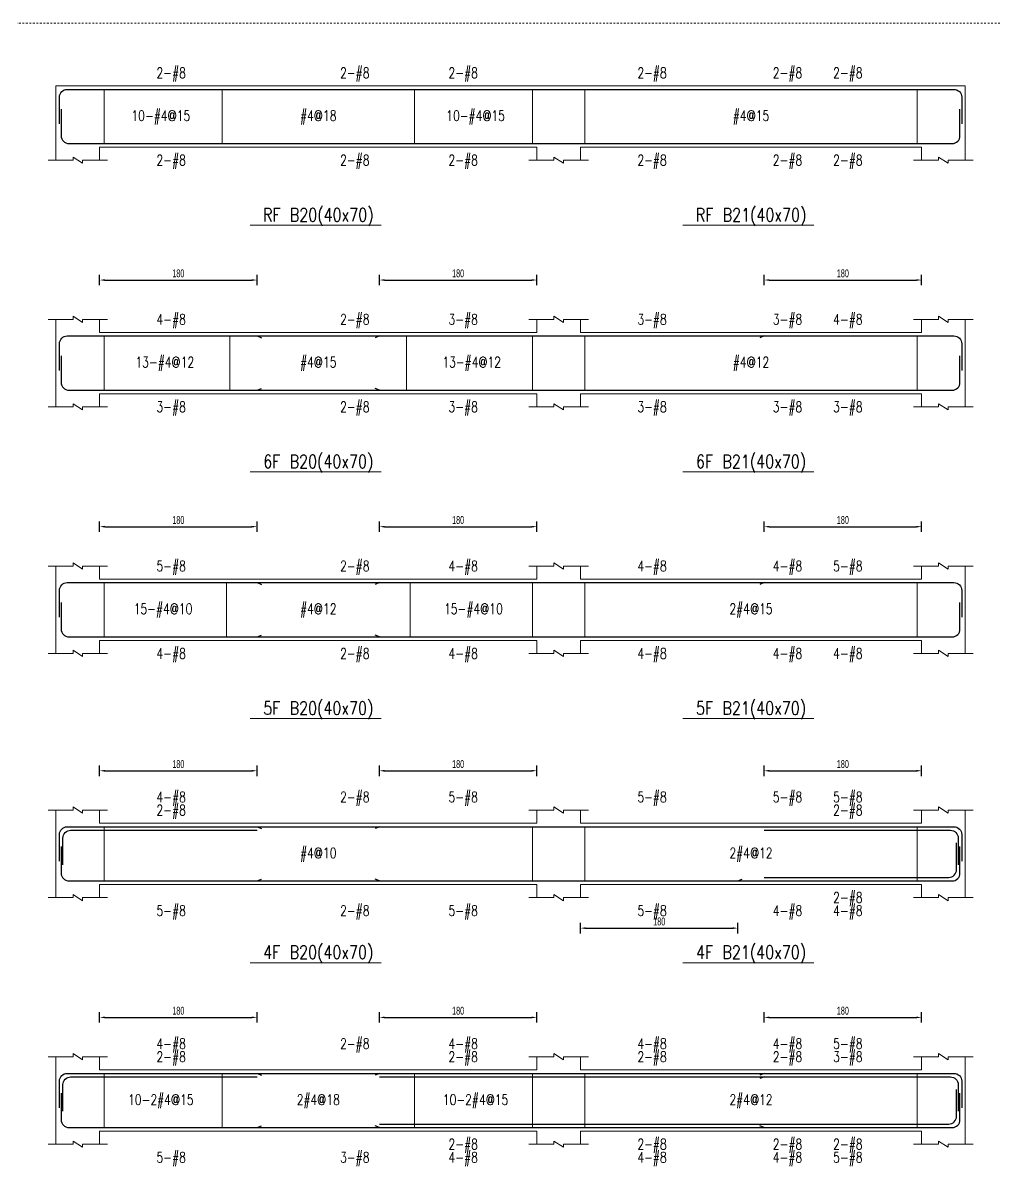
# Model space of a CAD drawing. Header units: millimetres. Extents: x 0 to 20200, y -8178 to -3000.
# Drawn here: x 17327 to 18438, y -4321 to -3000 of the extents above; entities that cross this region are included whole.
import ezdxf
from ezdxf.enums import TextEntityAlignment as Align

# ---------------------------------------------------------------- set-up
doc = ezdxf.new("R2010")
doc.units = ezdxf.units.MM
doc.linetypes.add('DOT', pattern=[4, 2, -2])
for name, color, linetype in [('stirrup-txt', 1, 'Continuous'), ('主筋文字', 1, 'Continuous'), ('主筋文字引線', 4, 'Continuous'), ('主筋線', 3, 'Continuous'), ('剪力筋文字引線', 2, 'Continuous'), ('剪力筋線', 1, 'Continuous'), ('圖框', 132, 'DOT'), ('尺寸標註-字串', 2, 'Continuous'), ('梁柱截斷記號', 3, 'Continuous'), ('梁跨名稱', 4, 'Continuous'), ('梁跨名稱底線', 2, 'Continuous'), ('邊界線', 2, 'Continuous')]:
    doc.layers.add(name, color=color, linetype=linetype)
doc.styles.add('note', font='txt', dxfattribs={"width": 0.666667, "height": 9})
doc.styles.add('txt', font='txt.shx', dxfattribs={"height": 0.2, "bigfont": 'chineset.shx'})
doc.dimstyles.new('BeamRebarDim', dxfattribs={"dimtxt": 12, "dimasz": 6, "dimexe": 6, "dimexo": 1, "dimgap": 3, "dimtad": 1, "dimdec": 0, "dimdsep": 46, "dimtxsty": 'note', "dimcen": 2.5, "dimclrd": 256, "dimclre": 256, "dimclrt": 256, "dimadec": 0, "dimazin": 0, "dimtfac": 1, "dimtmove": 0, "dimatfit": 3, "dimfxl": 1, "dimtolj": 1, "dimarcsym": 0})

# ---------------------------------------------------------------- blocks, each defined once
blk = doc.blocks.new('*D119')
at = {"layer": 'Defpoints', "color": 0}
for p in [(17414.3, -3300.9), (17594.3, -3293.9), (17594.3, -3300.9)]:
    blk.add_point(p, dxfattribs=at)
at = {"layer": '尺寸標註-字串', "lineweight": -2}
for p, q in [((17414.3, -3299.9), (17414.3, -3287.9)), ((17594.3, -3299.9), (17594.3, -3287.9)), ((17420.3, -3293.9), (17588.3, -3293.9))]:
    blk.add_line(p, q, dxfattribs=at)
at = {"layer": '尺寸標註-字串'}
for points in [[(17420.3, -3292.9), (17420.3, -3294.9), (17414.3, -3293.9)], [(17588.3, -3294.9), (17588.3, -3292.9), (17594.3, -3293.9)]]:
    blk.add_solid(points, dxfattribs=at)
at = {"layer": '尺寸標註-字串', "insert": (17504.3, -3286.3), "char_height": 9, "attachment_point": 5, "style": 'note'}
blk.add_mtext('\\A1;180', dxfattribs=at)
blk = doc.blocks.new('*D120')
at = {"layer": 'Defpoints', "color": 0}
for p in [(17734.3, -3300.9), (17914.3, -3293.9), (17914.3, -3300.9)]:
    blk.add_point(p, dxfattribs=at)
at = {"layer": '尺寸標註-字串', "lineweight": -2}
for p, q in [((17734.3, -3299.9), (17734.3, -3287.9)), ((17914.3, -3299.9), (17914.3, -3287.9)), ((17740.3, -3293.9), (17908.3, -3293.9))]:
    blk.add_line(p, q, dxfattribs=at)
at = {"layer": '尺寸標註-字串'}
for points in [[(17740.3, -3292.9), (17740.3, -3294.9), (17734.3, -3293.9)], [(17908.3, -3294.9), (17908.3, -3292.9), (17914.3, -3293.9)]]:
    blk.add_solid(points, dxfattribs=at)
at = {"layer": '尺寸標註-字串', "insert": (17824.3, -3286.3), "char_height": 9, "attachment_point": 5, "style": 'note'}
blk.add_mtext('\\A1;180', dxfattribs=at)
blk = doc.blocks.new('*D121')
at = {"layer": 'Defpoints', "color": 0}
for p in [(18174.3, -3300.9), (18354.3, -3293.9), (18354.3, -3300.9)]:
    blk.add_point(p, dxfattribs=at)
at = {"layer": '尺寸標註-字串', "lineweight": -2}
for p, q in [((18174.3, -3299.9), (18174.3, -3287.9)), ((18354.3, -3299.9), (18354.3, -3287.9)), ((18180.3, -3293.9), (18348.3, -3293.9))]:
    blk.add_line(p, q, dxfattribs=at)
at = {"layer": '尺寸標註-字串'}
for points in [[(18180.3, -3292.9), (18180.3, -3294.9), (18174.3, -3293.9)], [(18348.3, -3294.9), (18348.3, -3292.9), (18354.3, -3293.9)]]:
    blk.add_solid(points, dxfattribs=at)
at = {"layer": '尺寸標註-字串', "insert": (18264.3, -3286.3), "char_height": 9, "attachment_point": 5, "style": 'note'}
blk.add_mtext('\\A1;180', dxfattribs=at)
blk = doc.blocks.new('*D122')
at = {"layer": 'Defpoints', "color": 0}
for p in [(17594.3, -3576), (17414.3, -3583), (17594.3, -3583)]:
    blk.add_point(p, dxfattribs=at)
at = {"layer": '尺寸標註-字串', "lineweight": -2}
for p, q in [((17414.3, -3582), (17414.3, -3570)), ((17420.3, -3576), (17588.3, -3576)), ((17594.3, -3582), (17594.3, -3570))]:
    blk.add_line(p, q, dxfattribs=at)
at = {"layer": '尺寸標註-字串'}
for points in [[(17420.3, -3575), (17420.3, -3577), (17414.3, -3576)], [(17588.3, -3577), (17588.3, -3575), (17594.3, -3576)]]:
    blk.add_solid(points, dxfattribs=at)
at = {"layer": '尺寸標註-字串', "insert": (17504.3, -3568.4), "char_height": 9, "attachment_point": 5, "style": 'note'}
blk.add_mtext('\\A1;180', dxfattribs=at)
blk = doc.blocks.new('*D123')
at = {"layer": 'Defpoints', "color": 0}
for p in [(17914.3, -3576), (17734.3, -3583), (17914.3, -3583)]:
    blk.add_point(p, dxfattribs=at)
at = {"layer": '尺寸標註-字串', "lineweight": -2}
for p, q in [((17734.3, -3582), (17734.3, -3570)), ((17740.3, -3576), (17908.3, -3576)), ((17914.3, -3582), (17914.3, -3570))]:
    blk.add_line(p, q, dxfattribs=at)
at = {"layer": '尺寸標註-字串'}
for points in [[(17740.3, -3575), (17740.3, -3577), (17734.3, -3576)], [(17908.3, -3577), (17908.3, -3575), (17914.3, -3576)]]:
    blk.add_solid(points, dxfattribs=at)
at = {"layer": '尺寸標註-字串', "insert": (17824.3, -3568.4), "char_height": 9, "attachment_point": 5, "style": 'note'}
blk.add_mtext('\\A1;180', dxfattribs=at)
blk = doc.blocks.new('*D124')
at = {"layer": 'Defpoints', "color": 0}
for p in [(18354.3, -3576), (18174.3, -3583), (18354.3, -3583)]:
    blk.add_point(p, dxfattribs=at)
at = {"layer": '尺寸標註-字串', "lineweight": -2}
for p, q in [((18174.3, -3582), (18174.3, -3570)), ((18180.3, -3576), (18348.3, -3576)), ((18354.3, -3582), (18354.3, -3570))]:
    blk.add_line(p, q, dxfattribs=at)
at = {"layer": '尺寸標註-字串'}
for points in [[(18180.3, -3575), (18180.3, -3577), (18174.3, -3576)], [(18348.3, -3577), (18348.3, -3575), (18354.3, -3576)]]:
    blk.add_solid(points, dxfattribs=at)
at = {"layer": '尺寸標註-字串', "insert": (18264.3, -3568.4), "char_height": 9, "attachment_point": 5, "style": 'note'}
blk.add_mtext('\\A1;180', dxfattribs=at)
blk = doc.blocks.new('*D125')
at = {"layer": 'Defpoints', "color": 0}
for p in [(17594.3, -3855.2), (17414.3, -3862.2), (17594.3, -3862.2)]:
    blk.add_point(p, dxfattribs=at)
at = {"layer": '尺寸標註-字串', "lineweight": -2}
for p, q in [((17414.3, -3861.2), (17414.3, -3849.2)), ((17420.3, -3855.2), (17588.3, -3855.2)), ((17594.3, -3861.2), (17594.3, -3849.2))]:
    blk.add_line(p, q, dxfattribs=at)
at = {"layer": '尺寸標註-字串'}
for points in [[(17420.3, -3854.2), (17420.3, -3856.2), (17414.3, -3855.2)], [(17588.3, -3856.2), (17588.3, -3854.2), (17594.3, -3855.2)]]:
    blk.add_solid(points, dxfattribs=at)
at = {"layer": '尺寸標註-字串', "insert": (17504.3, -3847.6), "char_height": 9, "attachment_point": 5, "style": 'note'}
blk.add_mtext('\\A1;180', dxfattribs=at)
blk = doc.blocks.new('*D126')
at = {"layer": 'Defpoints', "color": 0}
for p in [(17914.3, -3855.2), (17734.3, -3862.2), (17914.3, -3862.2)]:
    blk.add_point(p, dxfattribs=at)
at = {"layer": '尺寸標註-字串', "lineweight": -2}
for p, q in [((17734.3, -3861.2), (17734.3, -3849.2)), ((17740.3, -3855.2), (17908.3, -3855.2)), ((17914.3, -3861.2), (17914.3, -3849.2))]:
    blk.add_line(p, q, dxfattribs=at)
at = {"layer": '尺寸標註-字串'}
for points in [[(17740.3, -3854.2), (17740.3, -3856.2), (17734.3, -3855.2)], [(17908.3, -3856.2), (17908.3, -3854.2), (17914.3, -3855.2)]]:
    blk.add_solid(points, dxfattribs=at)
at = {"layer": '尺寸標註-字串', "insert": (17824.3, -3847.6), "char_height": 9, "attachment_point": 5, "style": 'note'}
blk.add_mtext('\\A1;180', dxfattribs=at)
blk = doc.blocks.new('*D127')
at = {"layer": 'Defpoints', "color": 0}
for p in [(18354.3, -3855.2), (18174.3, -3862.2), (18354.3, -3862.2)]:
    blk.add_point(p, dxfattribs=at)
at = {"layer": '尺寸標註-字串', "lineweight": -2}
for p, q in [((18174.3, -3861.2), (18174.3, -3849.2)), ((18180.3, -3855.2), (18348.3, -3855.2)), ((18354.3, -3861.2), (18354.3, -3849.2))]:
    blk.add_line(p, q, dxfattribs=at)
at = {"layer": '尺寸標註-字串'}
for points in [[(18180.3, -3854.2), (18180.3, -3856.2), (18174.3, -3855.2)], [(18348.3, -3856.2), (18348.3, -3854.2), (18354.3, -3855.2)]]:
    blk.add_solid(points, dxfattribs=at)
at = {"layer": '尺寸標註-字串', "insert": (18264.3, -3847.6), "char_height": 9, "attachment_point": 5, "style": 'note'}
blk.add_mtext('\\A1;180', dxfattribs=at)
blk = doc.blocks.new('*D128')
at = {"layer": 'Defpoints', "color": 0}
for p in [(18144.3, -4035.2), (17964.3, -4042.2), (18144.3, -4042.2)]:
    blk.add_point(p, dxfattribs=at)
at = {"layer": '尺寸標註-字串', "lineweight": -2}
for p, q in [((17964.3, -4041.2), (17964.3, -4029.2)), ((17970.3, -4035.2), (18138.3, -4035.2)), ((18144.3, -4041.2), (18144.3, -4029.2))]:
    blk.add_line(p, q, dxfattribs=at)
at = {"layer": '尺寸標註-字串'}
for points in [[(17970.3, -4034.2), (17970.3, -4036.2), (17964.3, -4035.2)], [(18138.3, -4036.2), (18138.3, -4034.2), (18144.3, -4035.2)]]:
    blk.add_solid(points, dxfattribs=at)
at = {"layer": '尺寸標註-字串', "insert": (18054.3, -4027.6), "char_height": 9, "attachment_point": 5, "style": 'note'}
blk.add_mtext('\\A1;180', dxfattribs=at)
blk = doc.blocks.new('*D129')
at = {"layer": 'Defpoints', "color": 0}
for p in [(17414.3, -4144.3), (17594.3, -4137.3), (17594.3, -4144.3)]:
    blk.add_point(p, dxfattribs=at)
at = {"layer": '尺寸標註-字串', "lineweight": -2}
for p, q in [((17414.3, -4143.3), (17414.3, -4131.3)), ((17594.3, -4143.3), (17594.3, -4131.3)), ((17420.3, -4137.3), (17588.3, -4137.3))]:
    blk.add_line(p, q, dxfattribs=at)
at = {"layer": '尺寸標註-字串'}
for points in [[(17420.3, -4136.3), (17420.3, -4138.3), (17414.3, -4137.3)], [(17588.3, -4138.3), (17588.3, -4136.3), (17594.3, -4137.3)]]:
    blk.add_solid(points, dxfattribs=at)
at = {"layer": '尺寸標註-字串', "insert": (17504.3, -4129.7), "char_height": 9, "attachment_point": 5, "style": 'note'}
blk.add_mtext('\\A1;180', dxfattribs=at)
blk = doc.blocks.new('*D130')
at = {"layer": 'Defpoints', "color": 0}
for p in [(17734.3, -4144.3), (17914.3, -4137.3), (17914.3, -4144.3)]:
    blk.add_point(p, dxfattribs=at)
at = {"layer": '尺寸標註-字串', "lineweight": -2}
for p, q in [((17734.3, -4143.3), (17734.3, -4131.3)), ((17914.3, -4143.3), (17914.3, -4131.3)), ((17740.3, -4137.3), (17908.3, -4137.3))]:
    blk.add_line(p, q, dxfattribs=at)
at = {"layer": '尺寸標註-字串'}
for points in [[(17740.3, -4136.3), (17740.3, -4138.3), (17734.3, -4137.3)], [(17908.3, -4138.3), (17908.3, -4136.3), (17914.3, -4137.3)]]:
    blk.add_solid(points, dxfattribs=at)
at = {"layer": '尺寸標註-字串', "insert": (17824.3, -4129.7), "char_height": 9, "attachment_point": 5, "style": 'note'}
blk.add_mtext('\\A1;180', dxfattribs=at)
blk = doc.blocks.new('*D131')
at = {"layer": 'Defpoints', "color": 0}
for p in [(18174.3, -4144.3), (18354.3, -4137.3), (18354.3, -4144.3)]:
    blk.add_point(p, dxfattribs=at)
at = {"layer": '尺寸標註-字串', "lineweight": -2}
for p, q in [((18174.3, -4143.3), (18174.3, -4131.3)), ((18354.3, -4143.3), (18354.3, -4131.3)), ((18180.3, -4137.3), (18348.3, -4137.3))]:
    blk.add_line(p, q, dxfattribs=at)
at = {"layer": '尺寸標註-字串'}
for points in [[(18180.3, -4136.3), (18180.3, -4138.3), (18174.3, -4137.3)], [(18348.3, -4138.3), (18348.3, -4136.3), (18354.3, -4137.3)]]:
    blk.add_solid(points, dxfattribs=at)
at = {"layer": '尺寸標註-字串', "insert": (18264.3, -4129.7), "char_height": 9, "attachment_point": 5, "style": 'note'}
blk.add_mtext('\\A1;180', dxfattribs=at)

msp = doc.modelspace()

# ---------------------------------------------------------------- linework, layer by layer
at = {"layer": '主筋文字引線', "lineweight": 5}
for points in [[(17454.3, -3075.8, 0, 2.1, 0), (17454.3, -3069.8, 0, 0, 0), (17454.3, -3056.8, 0, 0, 0), (17474.3, -3056.8, 0, 0, 0)], [(17664.3, -3075.8, 0, 2.1, 0), (17664.3, -3069.8, 0, 0, 0), (17664.3, -3056.8, 0, 0, 0), (17684.3, -3056.8, 0, 0, 0)], [(17874.3, -3075.8, 0, 2.1, 0), (17874.3, -3069.8, 0, 0, 0), (17874.3, -3056.8, 0, 0, 0), (17854.3, -3056.8, 0, 0, 0)], [(18004.3, -3075.8, 0, 2.1, 0), (18004.3, -3069.8, 0, 0, 0), (18004.3, -3056.8, 0, 0, 0), (18024.3, -3056.8, 0, 0, 0)], [(18159.3, -3075.8, 0, 2.1, 0), (18159.3, -3069.8, 0, 0, 0), (18159.3, -3056.8, 0, 0, 0), (18179.3, -3056.8, 0, 0, 0)], [(18314.3, -3075.8, 0, 2.1, 0), (18314.3, -3069.8, 0, 0, 0), (18314.3, -3056.8, 0, 0, 0), (18294.3, -3056.8, 0, 0, 0)], [(17454.3, -3137.8, 0, 2.1, 0), (17454.3, -3143.8, 0, 0, 0), (17454.3, -3156.8, 0, 0, 0), (17474.3, -3156.8, 0, 0, 0)], [(17664.3, -3137.8, 0, 2.1, 0), (17664.3, -3143.8, 0, 0, 0), (17664.3, -3156.8, 0, 0, 0), (17684.3, -3156.8, 0, 0, 0)], [(17874.3, -3137.8, 0, 2.1, 0), (17874.3, -3143.8, 0, 0, 0), (17874.3, -3156.8, 0, 0, 0), (17854.3, -3156.8, 0, 0, 0)], [(18004.3, -3137.8, 0, 2.1, 0), (18004.3, -3143.8, 0, 0, 0), (18004.3, -3156.8, 0, 0, 0), (18024.3, -3156.8, 0, 0, 0)], [(18159.3, -3137.8, 0, 2.1, 0), (18159.3, -3143.8, 0, 0, 0), (18159.3, -3156.8, 0, 0, 0), (18179.3, -3156.8, 0, 0, 0)], [(18314.3, -3137.8, 0, 2.1, 0), (18314.3, -3143.8, 0, 0, 0), (18314.3, -3156.8, 0, 0, 0), (18294.3, -3156.8, 0, 0, 0)], [(17454.3, -3357.9, 0, 2.1, 0), (17454.3, -3351.9, 0, 0, 0), (17454.3, -3338.9, 0, 0, 0), (17474.3, -3338.9, 0, 0, 0)], [(17664.3, -3357.9, 0, 2.1, 0), (17664.3, -3351.9, 0, 0, 0), (17664.3, -3338.9, 0, 0, 0), (17684.3, -3338.9, 0, 0, 0)], [(17874.3, -3357.9, 0, 2.1, 0), (17874.3, -3351.9, 0, 0, 0), (17874.3, -3338.9, 0, 0, 0), (17854.3, -3338.9, 0, 0, 0)], [(18004.3, -3357.9, 0, 2.1, 0), (18004.3, -3351.9, 0, 0, 0), (18004.3, -3338.9, 0, 0, 0), (18024.3, -3338.9, 0, 0, 0)], [(18159.3, -3357.9, 0, 2.1, 0), (18159.3, -3351.9, 0, 0, 0), (18159.3, -3338.9, 0, 0, 0), (18179.3, -3338.9, 0, 0, 0)], [(18314.3, -3357.9, 0, 2.1, 0), (18314.3, -3351.9, 0, 0, 0), (18314.3, -3338.9, 0, 0, 0), (18294.3, -3338.9, 0, 0, 0)], [(17454.3, -3419.9, 0, 2.1, 0), (17454.3, -3425.9, 0, 0, 0), (17454.3, -3438.9, 0, 0, 0), (17474.3, -3438.9, 0, 0, 0)], [(17664.3, -3419.9, 0, 2.1, 0), (17664.3, -3425.9, 0, 0, 0), (17664.3, -3438.9, 0, 0, 0), (17684.3, -3438.9, 0, 0, 0)], [(17874.3, -3419.9, 0, 2.1, 0), (17874.3, -3425.9, 0, 0, 0), (17874.3, -3438.9, 0, 0, 0), (17854.3, -3438.9, 0, 0, 0)], [(18004.3, -3419.9, 0, 2.1, 0), (18004.3, -3425.9, 0, 0, 0), (18004.3, -3438.9, 0, 0, 0), (18024.3, -3438.9, 0, 0, 0)], [(18159.3, -3419.9, 0, 2.1, 0), (18159.3, -3425.9, 0, 0, 0), (18159.3, -3438.9, 0, 0, 0), (18179.3, -3438.9, 0, 0, 0)], [(18314.3, -3419.9, 0, 2.1, 0), (18314.3, -3425.9, 0, 0, 0), (18314.3, -3438.9, 0, 0, 0), (18294.3, -3438.9, 0, 0, 0)], [(17454.3, -3640, 0, 2.1, 0), (17454.3, -3634, 0, 0, 0), (17454.3, -3621, 0, 0, 0), (17474.3, -3621, 0, 0, 0)], [(17664.3, -3640, 0, 2.1, 0), (17664.3, -3634, 0, 0, 0), (17664.3, -3621, 0, 0, 0), (17684.3, -3621, 0, 0, 0)], [(17874.3, -3640, 0, 2.1, 0), (17874.3, -3634, 0, 0, 0), (17874.3, -3621, 0, 0, 0), (17854.3, -3621, 0, 0, 0)], [(18004.3, -3640, 0, 2.1, 0), (18004.3, -3634, 0, 0, 0), (18004.3, -3621, 0, 0, 0), (18024.3, -3621, 0, 0, 0)], [(18159.3, -3640, 0, 2.1, 0), (18159.3, -3634, 0, 0, 0), (18159.3, -3621, 0, 0, 0), (18179.3, -3621, 0, 0, 0)], [(18314.3, -3640, 0, 2.1, 0), (18314.3, -3634, 0, 0, 0), (18314.3, -3621, 0, 0, 0), (18294.3, -3621, 0, 0, 0)], [(17454.3, -3702, 0, 2.1, 0), (17454.3, -3708, 0, 0, 0), (17454.3, -3721, 0, 0, 0), (17474.3, -3721, 0, 0, 0)], [(17664.3, -3702, 0, 2.1, 0), (17664.3, -3708, 0, 0, 0), (17664.3, -3721, 0, 0, 0), (17684.3, -3721, 0, 0, 0)], [(17874.3, -3702, 0, 2.1, 0), (17874.3, -3708, 0, 0, 0), (17874.3, -3721, 0, 0, 0), (17854.3, -3721, 0, 0, 0)], [(18004.3, -3702, 0, 2.1, 0), (18004.3, -3708, 0, 0, 0), (18004.3, -3721, 0, 0, 0), (18024.3, -3721, 0, 0, 0)], [(18159.3, -3702, 0, 2.1, 0), (18159.3, -3708, 0, 0, 0), (18159.3, -3721, 0, 0, 0), (18179.3, -3721, 0, 0, 0)], [(18314.3, -3702, 0, 2.1, 0), (18314.3, -3708, 0, 0, 0), (18314.3, -3721, 0, 0, 0), (18294.3, -3721, 0, 0, 0)], [(17454.3, -3919.2, 0, 2.1, 0), (17454.3, -3913.2, 0, 0, 0), (17454.3, -3885.2, 0, 0, 0), (17474.3, -3885.2, 0, 0, 0)], [(17664.3, -3919.2, 0, 2.1, 0), (17664.3, -3913.2, 0, 0, 0), (17664.3, -3885.2, 0, 0, 0), (17684.3, -3885.2, 0, 0, 0)], [(17874.3, -3919.2, 0, 2.1, 0), (17874.3, -3913.2, 0, 0, 0), (17874.3, -3885.2, 0, 0, 0), (17854.3, -3885.2, 0, 0, 0)], [(18004.3, -3919.2, 0, 2.1, 0), (18004.3, -3913.2, 0, 0, 0), (18004.3, -3885.2, 0, 0, 0), (18024.3, -3885.2, 0, 0, 0)], [(18159.3, -3919.2, 0, 2.1, 0), (18159.3, -3913.2, 0, 0, 0), (18159.3, -3885.2, 0, 0, 0), (18179.3, -3885.2, 0, 0, 0)], [(18314.3, -3919.2, 0, 2.1, 0), (18314.3, -3913.2, 0, 0, 0), (18314.3, -3885.2, 0, 0, 0), (18294.3, -3885.2, 0, 0, 0)], [(17454.3, -3923.2, 0, 2.1, 0), (17454.3, -3917.2, 0, 0, 0), (17454.3, -3900.2, 0, 0, 0), (17474.3, -3900.2, 0, 0, 0)], [(18314.3, -3923.2, 0, 2.1, 0), (18314.3, -3917.2, 0, 0, 0), (18314.3, -3900.2, 0, 0, 0), (18294.3, -3900.2, 0, 0, 0)], [(17454.3, -3981.2, 0, 2.1, 0), (17454.3, -3987.2, 0, 0, 0), (17454.3, -4015.2, 0, 0, 0), (17474.3, -4015.2, 0, 0, 0)], [(17664.3, -3981.2, 0, 2.1, 0), (17664.3, -3987.2, 0, 0, 0), (17664.3, -4015.2, 0, 0, 0), (17684.3, -4015.2, 0, 0, 0)], [(17874.3, -3981.2, 0, 2.1, 0), (17874.3, -3987.2, 0, 0, 0), (17874.3, -4015.2, 0, 0, 0), (17854.3, -4015.2, 0, 0, 0)], [(18004.3, -3981.2, 0, 2.1, 0), (18004.3, -3987.2, 0, 0, 0), (18004.3, -4015.2, 0, 0, 0), (18024.3, -4015.2, 0, 0, 0)], [(18159.3, -3981.2, 0, 2.1, 0), (18159.3, -3987.2, 0, 0, 0), (18159.3, -4015.2, 0, 0, 0), (18179.3, -4015.2, 0, 0, 0)], [(18314.3, -3977.2, 0, 2.1, 0), (18314.3, -3983.2, 0, 0, 0), (18314.3, -4000.2, 0, 0, 0), (18294.3, -4000.2, 0, 0, 0)], [(18314.3, -3981.2, 0, 2.1, 0), (18314.3, -3987.2, 0, 0, 0), (18314.3, -4015.2, 0, 0, 0), (18294.3, -4015.2, 0, 0, 0)], [(17454.3, -4201.3, 0, 2.1, 0), (17454.3, -4195.3, 0, 0, 0), (17454.3, -4167.3, 0, 0, 0), (17474.3, -4167.3, 0, 0, 0)], [(17664.3, -4201.3, 0, 2.1, 0), (17664.3, -4195.3, 0, 0, 0), (17664.3, -4167.3, 0, 0, 0), (17684.3, -4167.3, 0, 0, 0)], [(17874.3, -4201.3, 0, 2.1, 0), (17874.3, -4195.3, 0, 0, 0), (17874.3, -4167.3, 0, 0, 0), (17854.3, -4167.3, 0, 0, 0)], [(18004.3, -4201.3, 0, 2.1, 0), (18004.3, -4195.3, 0, 0, 0), (18004.3, -4167.3, 0, 0, 0), (18024.3, -4167.3, 0, 0, 0)], [(18159.3, -4201.3, 0, 2.1, 0), (18159.3, -4195.3, 0, 0, 0), (18159.3, -4167.3, 0, 0, 0), (18179.3, -4167.3, 0, 0, 0)], [(18314.3, -4201.3, 0, 2.1, 0), (18314.3, -4195.3, 0, 0, 0), (18314.3, -4167.3, 0, 0, 0), (18294.3, -4167.3, 0, 0, 0)], [(17454.3, -4205.3, 0, 2.1, 0), (17454.3, -4199.3, 0, 0, 0), (17454.3, -4182.3, 0, 0, 0), (17474.3, -4182.3, 0, 0, 0)], [(17874.3, -4205.3, 0, 2.1, 0), (17874.3, -4199.3, 0, 0, 0), (17874.3, -4182.3, 0, 0, 0), (17854.3, -4182.3, 0, 0, 0)], [(18004.3, -4205.3, 0, 2.1, 0), (18004.3, -4199.3, 0, 0, 0), (18004.3, -4182.3, 0, 0, 0), (18024.3, -4182.3, 0, 0, 0)], [(18159.3, -4205.3, 0, 2.1, 0), (18159.3, -4199.3, 0, 0, 0), (18159.3, -4182.3, 0, 0, 0), (18179.3, -4182.3, 0, 0, 0)], [(18314.3, -4205.3, 0, 2.1, 0), (18314.3, -4199.3, 0, 0, 0), (18314.3, -4182.3, 0, 0, 0), (18294.3, -4182.3, 0, 0, 0)], [(17454.3, -4263.3, 0, 2.1, 0), (17454.3, -4269.3, 0, 0, 0), (17454.3, -4297.3, 0, 0, 0), (17474.3, -4297.3, 0, 0, 0)], [(17664.3, -4263.3, 0, 2.1, 0), (17664.3, -4269.3, 0, 0, 0), (17664.3, -4297.3, 0, 0, 0), (17684.3, -4297.3, 0, 0, 0)], [(17874.3, -4259.3, 0, 2.1, 0), (17874.3, -4265.3, 0, 0, 0), (17874.3, -4282.3, 0, 0, 0), (17854.3, -4282.3, 0, 0, 0)], [(17874.3, -4263.3, 0, 2.1, 0), (17874.3, -4269.3, 0, 0, 0), (17874.3, -4297.3, 0, 0, 0), (17854.3, -4297.3, 0, 0, 0)], [(18004.3, -4259.3, 0, 2.1, 0), (18004.3, -4265.3, 0, 0, 0), (18004.3, -4282.3, 0, 0, 0), (18024.3, -4282.3, 0, 0, 0)], [(18004.3, -4263.3, 0, 2.1, 0), (18004.3, -4269.3, 0, 0, 0), (18004.3, -4297.3, 0, 0, 0), (18024.3, -4297.3, 0, 0, 0)], [(18159.3, -4259.3, 0, 2.1, 0), (18159.3, -4265.3, 0, 0, 0), (18159.3, -4282.3, 0, 0, 0), (18179.3, -4282.3, 0, 0, 0)], [(18159.3, -4263.3, 0, 2.1, 0), (18159.3, -4269.3, 0, 0, 0), (18159.3, -4297.3, 0, 0, 0), (18179.3, -4297.3, 0, 0, 0)], [(18314.3, -4259.3, 0, 2.1, 0), (18314.3, -4265.3, 0, 0, 0), (18314.3, -4282.3, 0, 0, 0), (18294.3, -4282.3, 0, 0, 0)], [(18314.3, -4263.3, 0, 2.1, 0), (18314.3, -4269.3, 0, 0, 0), (18314.3, -4297.3, 0, 0, 0), (18294.3, -4297.3, 0, 0, 0)]]:
    msp.add_lwpolyline(points, format="xyseb", dxfattribs=at)
at = {"layer": '主筋線', "lineweight": 30}
for points in [[(17368.3, -3115.2), (17368.3, -3084.7, -0.414214), (17377.1, -3075.8), (17414.3, -3075.8)], [(18354.3, -3075.8), (18391.4, -3075.8, -0.414214), (18400.3, -3084.7), (18400.3, -3115.2)], [(17370.3, -3098.4), (17370.3, -3128.9, 0.414214), (17379.1, -3137.8), (17414.3, -3137.8)], [(18354.3, -3137.8), (18389.4, -3137.8, 0.414214), (18398.3, -3128.9), (18398.3, -3098.4)], [(17368.3, -3397.3), (17368.3, -3366.8, -0.414214), (17377.1, -3357.9), (17414.3, -3357.9)], [(18354.3, -3357.9), (18391.4, -3357.9, -0.414214), (18400.3, -3366.8), (18400.3, -3397.3)], [(17370.3, -3380.5), (17370.3, -3411, 0.414214), (17379.1, -3419.9), (17414.3, -3419.9)], [(18354.3, -3419.9), (18389.4, -3419.9, 0.414214), (18398.3, -3411), (18398.3, -3380.5)], [(17368.3, -3679.4), (17368.3, -3648.9, -0.414214), (17377.1, -3640), (17414.3, -3640)], [(18354.3, -3640), (18391.4, -3640, -0.414214), (18400.3, -3648.9), (18400.3, -3679.4)], [(17370.3, -3662.6), (17370.3, -3693.1, 0.414214), (17379.1, -3702), (17414.3, -3702)], [(18354.3, -3702), (18389.4, -3702, 0.414214), (18398.3, -3693.1), (18398.3, -3662.6)], [(17368.3, -3958.6), (17368.3, -3928.1, -0.414214), (17377.1, -3919.2), (17414.3, -3919.2)], [(18354.3, -3919.2), (18391.4, -3919.2, -0.414214), (18400.3, -3928.1), (18400.3, -3958.6)], [(17372.3, -3962.6), (17372.3, -3932.1, -0.414214), (17381.1, -3923.2), (17414.3, -3923.2)], [(18354.3, -3923.2), (18387.4, -3923.2, -0.414214), (18396.3, -3932.1), (18396.3, -3962.6)], [(17370.3, -3941.8), (17370.3, -3972.3, 0.414214), (17379.1, -3981.2), (17414.3, -3981.2)], [(18354.3, -3977.2), (18385.4, -3977.2, 0.414214), (18394.3, -3968.3), (18394.3, -3937.8)], [(18354.3, -3981.2), (18389.4, -3981.2, 0.414214), (18398.3, -3972.3), (18398.3, -3941.8)], [(17368.3, -4240.7), (17368.3, -4210.2, -0.414214), (17377.1, -4201.3), (17414.3, -4201.3)], [(17372.3, -4244.7), (17372.3, -4214.2, -0.414214), (17381.1, -4205.3), (17414.3, -4205.3)], [(18354.3, -4201.3), (18391.4, -4201.3, -0.414214), (18400.3, -4210.2), (18400.3, -4240.7)], [(18354.3, -4205.3), (18387.4, -4205.3, -0.414214), (18396.3, -4214.2), (18396.3, -4244.7)], [(17370.3, -4223.9), (17370.3, -4254.4, 0.414214), (17379.1, -4263.3), (17414.3, -4263.3)], [(18354.3, -4259.3), (18385.4, -4259.3, 0.414214), (18394.3, -4250.4), (18394.3, -4219.9)], [(18354.3, -4263.3), (18389.4, -4263.3, 0.414214), (18398.3, -4254.4), (18398.3, -4223.9)]]:
    msp.add_lwpolyline(points, format="xyb", dxfattribs=at)
for points in [[(17414.3, -3075.8), (17914.3, -3075.8)], [(17914.3, -3075.8), (17964.3, -3075.8)], [(17914.3, -3075.8), (17964.3, -3075.8)], [(17964.3, -3075.8), (18354.3, -3075.8)], [(17414.3, -3137.8), (17914.3, -3137.8)], [(17914.3, -3137.8), (17964.3, -3137.8)], [(17914.3, -3137.8), (17964.3, -3137.8)], [(17964.3, -3137.8), (18354.3, -3137.8)], [(17414.3, -3357.9), (17594.3, -3357.9)], [(17594.3, -3357.9), (17734.3, -3357.9)], [(17594.3, -3357.9), (17599.3, -3359.9)], [(17734.3, -3357.9), (17729.3, -3359.9)], [(17734.3, -3357.9), (17914.3, -3357.9)], [(17914.3, -3357.9), (17964.3, -3357.9)], [(17914.3, -3357.9), (17964.3, -3357.9)], [(17964.3, -3357.9), (18174.3, -3357.9)], [(18174.3, -3357.9), (18169.3, -3359.9)], [(18174.3, -3357.9), (18354.3, -3357.9)], [(17414.3, -3419.9), (17594.3, -3419.9)], [(17594.3, -3419.9), (17599.3, -3417.9)], [(17594.3, -3419.9), (17734.3, -3419.9)], [(17734.3, -3419.9), (17729.3, -3417.9)], [(17734.3, -3419.9), (17914.3, -3419.9)], [(17914.3, -3419.9), (17964.3, -3419.9)], [(17914.3, -3419.9), (17964.3, -3419.9)], [(17964.3, -3419.9), (18354.3, -3419.9)], [(17414.3, -3640), (17594.3, -3640)], [(17594.3, -3640), (17734.3, -3640)], [(17594.3, -3640), (17599.3, -3642)], [(17734.3, -3640), (17729.3, -3642)], [(17734.3, -3640), (17914.3, -3640)], [(17914.3, -3640), (17964.3, -3640)], [(17914.3, -3640), (17964.3, -3640)], [(17964.3, -3640), (18174.3, -3640)], [(18174.3, -3640), (18169.3, -3642)], [(18174.3, -3640), (18354.3, -3640)], [(17414.3, -3702), (17594.3, -3702)], [(17594.3, -3702), (17599.3, -3700)], [(17594.3, -3702), (17734.3, -3702)], [(17734.3, -3702), (17729.3, -3700)], [(17734.3, -3702), (17914.3, -3702)], [(17914.3, -3702), (17964.3, -3702)], [(17914.3, -3702), (17964.3, -3702)], [(17964.3, -3702), (18354.3, -3702)], [(17414.3, -3919.2), (17594.3, -3919.2)], [(17594.3, -3919.2), (17734.3, -3919.2)], [(17594.3, -3919.2), (17599.3, -3921.2)], [(17734.3, -3919.2), (17729.3, -3921.2)], [(17734.3, -3919.2), (17914.3, -3919.2)], [(17914.3, -3919.2), (17964.3, -3919.2)], [(17914.3, -3919.2), (17964.3, -3919.2)], [(17964.3, -3919.2), (18354.3, -3919.2)], [(17414.3, -3923.2), (17594.3, -3923.2)], [(18174.3, -3923.2), (18354.3, -3923.2)], [(17414.3, -3981.2), (17594.3, -3981.2)], [(17594.3, -3981.2), (17599.3, -3979.2)], [(17594.3, -3981.2), (17734.3, -3981.2)], [(17734.3, -3981.2), (17729.3, -3979.2)], [(17734.3, -3981.2), (17914.3, -3981.2)], [(17914.3, -3981.2), (17964.3, -3981.2)], [(17914.3, -3981.2), (17964.3, -3981.2)], [(17964.3, -3981.2), (18144.3, -3981.2)], [(18144.3, -3981.2), (18149.3, -3979.2)], [(18144.3, -3981.2), (18354.3, -3981.2)], [(18174.3, -3977.2), (18354.3, -3977.2)], [(17414.3, -4201.3), (17594.3, -4201.3)], [(17414.3, -4205.3), (17594.3, -4205.3)], [(17594.3, -4201.3), (17734.3, -4201.3)], [(17594.3, -4201.3), (17599.3, -4203.3)], [(17734.3, -4201.3), (17729.3, -4203.3)], [(17734.3, -4201.3), (17914.3, -4201.3)], [(17734.3, -4205.3), (17914.3, -4205.3)], [(17914.3, -4201.3), (17964.3, -4201.3)], [(17914.3, -4201.3), (17964.3, -4201.3)], [(17914.3, -4205.3), (17964.3, -4205.3)], [(17914.3, -4205.3), (17964.3, -4205.3)], [(17964.3, -4201.3), (18174.3, -4201.3)], [(17964.3, -4205.3), (18174.3, -4205.3)], [(18174.3, -4201.3), (18169.3, -4203.3)], [(18174.3, -4205.3), (18169.3, -4207.3)], [(18174.3, -4201.3), (18354.3, -4201.3)], [(18174.3, -4205.3), (18354.3, -4205.3)], [(17414.3, -4263.3), (17594.3, -4263.3)], [(17594.3, -4263.3), (17599.3, -4261.3)], [(17594.3, -4263.3), (17734.3, -4263.3)], [(17734.3, -4263.3), (17729.3, -4261.3)], [(17734.3, -4259.3), (17914.3, -4259.3)], [(17734.3, -4263.3), (17914.3, -4263.3)], [(17914.3, -4259.3), (17964.3, -4259.3)], [(17914.3, -4259.3), (17964.3, -4259.3)], [(17914.3, -4263.3), (17964.3, -4263.3)], [(17914.3, -4263.3), (17964.3, -4263.3)], [(17964.3, -4259.3), (18354.3, -4259.3)], [(17964.3, -4263.3), (18174.3, -4263.3)], [(18174.3, -4263.3), (18169.3, -4261.3)], [(18174.3, -4263.3), (18354.3, -4263.3)]]:
    msp.add_lwpolyline(points, dxfattribs=at)
at = {"layer": '剪力筋文字引線', "lineweight": 5}
for points in [[(17419.3, -3106.8, 0, 2.1, 0), (17425.3, -3106.8, 0, 0, 0), (17443.8, -3106.8, 0, 0, 0)], [(17554.3, -3106.8, 0, 2.1, 0), (17548.3, -3106.8, 0, 0, 0), (17524.8, -3106.8, 0, 0, 0)], [(17554.3, -3106.8, 0, 2.1, 0), (17560.3, -3106.8, 0, 0, 0), (17637.3, -3106.8, 0, 0, 0)], [(17774.3, -3106.8, 0, 2.1, 0), (17768.3, -3106.8, 0, 0, 0), (17691.3, -3106.8, 0, 0, 0)], [(17774.3, -3106.8, 0, 2.1, 0), (17780.3, -3106.8, 0, 0, 0), (17803.8, -3106.8, 0, 0, 0)], [(17909.3, -3106.8, 0, 2.1, 0), (17903.3, -3106.8, 0, 0, 0), (17884.8, -3106.8, 0, 0, 0)], [(17969.3, -3106.8, 0, 2.1, 0), (17975.3, -3106.8, 0, 0, 0), (18132.3, -3106.8, 0, 0, 0)], [(18349.3, -3106.8, 0, 2.1, 0), (18343.3, -3106.8, 0, 0, 0), (18186.3, -3106.8, 0, 0, 0)], [(17419.3, -3388.9, 0, 2.1, 0), (17425.3, -3388.9, 0, 0, 0), (17448.3, -3388.9, 0, 0, 0)], [(17563.3, -3388.9, 0, 2.1, 0), (17557.3, -3388.9, 0, 0, 0), (17529.3, -3388.9, 0, 0, 0)], [(17563.3, -3388.9, 0, 2.1, 0), (17569.3, -3388.9, 0, 0, 0), (17637.3, -3388.9, 0, 0, 0)], [(17765.3, -3388.9, 0, 2.1, 0), (17759.3, -3388.9, 0, 0, 0), (17691.3, -3388.9, 0, 0, 0)], [(17765.3, -3388.9, 0, 2.1, 0), (17771.3, -3388.9, 0, 0, 0), (17799.3, -3388.9, 0, 0, 0)], [(17909.3, -3388.9, 0, 2.1, 0), (17903.3, -3388.9, 0, 0, 0), (17880.3, -3388.9, 0, 0, 0)], [(17969.3, -3388.9, 0, 2.1, 0), (17975.3, -3388.9, 0, 0, 0), (18132.3, -3388.9, 0, 0, 0)], [(18349.3, -3388.9, 0, 2.1, 0), (18343.3, -3388.9, 0, 0, 0), (18186.3, -3388.9, 0, 0, 0)], [(17419.3, -3671, 0, 2.1, 0), (17425.3, -3671, 0, 0, 0), (17446.3, -3671, 0, 0, 0)], [(17559.3, -3671, 0, 2.1, 0), (17553.3, -3671, 0, 0, 0), (17527.3, -3671, 0, 0, 0)], [(17559.3, -3671, 0, 2.1, 0), (17565.3, -3671, 0, 0, 0), (17637.3, -3671, 0, 0, 0)], [(17769.3, -3671, 0, 2.1, 0), (17763.3, -3671, 0, 0, 0), (17691.3, -3671, 0, 0, 0)], [(17769.3, -3671, 0, 2.1, 0), (17775.3, -3671, 0, 0, 0), (17801.3, -3671, 0, 0, 0)], [(17909.3, -3671, 0, 2.1, 0), (17903.3, -3671, 0, 0, 0), (17882.3, -3671, 0, 0, 0)], [(17969.3, -3671, 0, 2.1, 0), (17975.3, -3671, 0, 0, 0), (18127.8, -3671, 0, 0, 0)], [(18349.3, -3671, 0, 2.1, 0), (18343.3, -3671, 0, 0, 0), (18190.8, -3671, 0, 0, 0)], [(17419.3, -3950.2, 0, 2.1, 0), (17425.3, -3950.2, 0, 0, 0), (17637.3, -3950.2, 0, 0, 0)], [(17909.3, -3950.2, 0, 2.1, 0), (17903.3, -3950.2, 0, 0, 0), (17691.3, -3950.2, 0, 0, 0)], [(17969.3, -3950.2, 0, 2.1, 0), (17975.3, -3950.2, 0, 0, 0), (18127.8, -3950.2, 0, 0, 0)], [(18349.3, -3950.2, 0, 2.1, 0), (18343.3, -3950.2, 0, 0, 0), (18190.8, -3950.2, 0, 0, 0)], [(17419.3, -4232.3, 0, 2.1, 0), (17425.3, -4232.3, 0, 0, 0), (17439.3, -4232.3, 0, 0, 0)], [(17554.3, -4232.3, 0, 2.1, 0), (17548.3, -4232.3, 0, 0, 0), (17529.3, -4232.3, 0, 0, 0)], [(17554.3, -4232.3, 0, 2.1, 0), (17560.3, -4232.3, 0, 0, 0), (17632.8, -4232.3, 0, 0, 0)], [(17774.3, -4232.3, 0, 2.1, 0), (17768.3, -4232.3, 0, 0, 0), (17695.8, -4232.3, 0, 0, 0)], [(17774.3, -4232.3, 0, 2.1, 0), (17780.3, -4232.3, 0, 0, 0), (17799.3, -4232.3, 0, 0, 0)], [(17909.3, -4232.3, 0, 2.1, 0), (17903.3, -4232.3, 0, 0, 0), (17889.3, -4232.3, 0, 0, 0)], [(17969.3, -4232.3, 0, 2.1, 0), (17975.3, -4232.3, 0, 0, 0), (18127.8, -4232.3, 0, 0, 0)], [(18349.3, -4232.3, 0, 2.1, 0), (18343.3, -4232.3, 0, 0, 0), (18190.8, -4232.3, 0, 0, 0)]]:
    msp.add_lwpolyline(points, format="xyseb", dxfattribs=at)
at = {"layer": '剪力筋線', "lineweight": 5}
for points in [[(17419.3, -3075.6), (17419.3, -3138)], [(17554.3, -3075.6), (17554.3, -3138)], [(17774.3, -3075.6), (17774.3, -3138)], [(17909.3, -3075.6), (17909.3, -3138)], [(17969.3, -3075.6), (17969.3, -3138)], [(18349.3, -3075.6), (18349.3, -3138)], [(17419.3, -3357.7), (17419.3, -3420.1)], [(17563.3, -3357.7), (17563.3, -3420.1)], [(17765.3, -3357.7), (17765.3, -3420.1)], [(17909.3, -3357.7), (17909.3, -3420.1)], [(17969.3, -3357.7), (17969.3, -3420.1)], [(18349.3, -3357.7), (18349.3, -3420.1)], [(17419.3, -3639.8), (17419.3, -3702.2)], [(17559.3, -3639.8), (17559.3, -3702.2)], [(17769.3, -3639.8), (17769.3, -3702.2)], [(17909.3, -3639.8), (17909.3, -3702.2)], [(17969.3, -3639.8), (17969.3, -3702.2)], [(18349.3, -3639.8), (18349.3, -3702.2)], [(17419.3, -3919), (17419.3, -3981.4)], [(17909.3, -3919), (17909.3, -3981.4)], [(17969.3, -3919), (17969.3, -3981.4)], [(18349.3, -3919), (18349.3, -3981.4)], [(17419.3, -4201.1), (17419.3, -4263.5)], [(17554.3, -4201.1), (17554.3, -4263.5)], [(17774.3, -4201.1), (17774.3, -4263.5)], [(17909.3, -4201.1), (17909.3, -4263.5)], [(17969.3, -4201.1), (17969.3, -4263.5)], [(18349.3, -4201.1), (18349.3, -4263.5)]]:
    msp.add_lwpolyline(points, dxfattribs=at)
at = {"layer": '圖框', "lineweight": 5}
msp.add_lwpolyline([(16200, -5564), (20200, -5564), (20200, -3000), (16200, -3000), (16200, -5564)], dxfattribs=at)
at = {"layer": '梁柱截斷記號', "lineweight": 5}
for points in [[(17355.3, -3156.8), (17383.9, -3156.8), (17383.9, -3153.2), (17394.7, -3160.4), (17394.7, -3156.8), (17423.3, -3156.8)], [(17905.3, -3156.8), (17933.9, -3156.8), (17933.9, -3153.2), (17944.7, -3160.4), (17944.7, -3156.8), (17973.3, -3156.8)], [(18345.3, -3156.8), (18373.9, -3156.8), (18373.9, -3153.2), (18384.7, -3160.4), (18384.7, -3156.8), (18413.3, -3156.8)], [(17355.3, -3338.9), (17383.9, -3338.9), (17383.9, -3335.3), (17394.7, -3342.5), (17394.7, -3338.9), (17423.3, -3338.9)], [(17905.3, -3338.9), (17933.9, -3338.9), (17933.9, -3335.3), (17944.7, -3342.5), (17944.7, -3338.9), (17973.3, -3338.9)], [(18345.3, -3338.9), (18373.9, -3338.9), (18373.9, -3335.3), (18384.7, -3342.5), (18384.7, -3338.9), (18413.3, -3338.9)], [(17355.3, -3438.9), (17383.9, -3438.9), (17383.9, -3435.3), (17394.7, -3442.5), (17394.7, -3438.9), (17423.3, -3438.9)], [(17905.3, -3438.9), (17933.9, -3438.9), (17933.9, -3435.3), (17944.7, -3442.5), (17944.7, -3438.9), (17973.3, -3438.9)], [(18345.3, -3438.9), (18373.9, -3438.9), (18373.9, -3435.3), (18384.7, -3442.5), (18384.7, -3438.9), (18413.3, -3438.9)], [(17355.3, -3621), (17383.9, -3621), (17383.9, -3617.4), (17394.7, -3624.6), (17394.7, -3621), (17423.3, -3621)], [(17905.3, -3621), (17933.9, -3621), (17933.9, -3617.4), (17944.7, -3624.6), (17944.7, -3621), (17973.3, -3621)], [(18345.3, -3621), (18373.9, -3621), (18373.9, -3617.4), (18384.7, -3624.6), (18384.7, -3621), (18413.3, -3621)], [(17355.3, -3721), (17383.9, -3721), (17383.9, -3717.4), (17394.7, -3724.6), (17394.7, -3721), (17423.3, -3721)], [(17905.3, -3721), (17933.9, -3721), (17933.9, -3717.4), (17944.7, -3724.6), (17944.7, -3721), (17973.3, -3721)], [(18345.3, -3721), (18373.9, -3721), (18373.9, -3717.4), (18384.7, -3724.6), (18384.7, -3721), (18413.3, -3721)], [(17355.3, -3900.2), (17383.9, -3900.2), (17383.9, -3896.6), (17394.7, -3903.8), (17394.7, -3900.2), (17423.3, -3900.2)], [(17905.3, -3900.2), (17933.9, -3900.2), (17933.9, -3896.6), (17944.7, -3903.8), (17944.7, -3900.2), (17973.3, -3900.2)], [(18345.3, -3900.2), (18373.9, -3900.2), (18373.9, -3896.6), (18384.7, -3903.8), (18384.7, -3900.2), (18413.3, -3900.2)], [(17355.3, -4000.2), (17383.9, -4000.2), (17383.9, -3996.6), (17394.7, -4003.8), (17394.7, -4000.2), (17423.3, -4000.2)], [(17905.3, -4000.2), (17933.9, -4000.2), (17933.9, -3996.6), (17944.7, -4003.8), (17944.7, -4000.2), (17973.3, -4000.2)], [(18345.3, -4000.2), (18373.9, -4000.2), (18373.9, -3996.6), (18384.7, -4003.8), (18384.7, -4000.2), (18413.3, -4000.2)], [(17355.3, -4182.3), (17383.9, -4182.3), (17383.9, -4178.7), (17394.7, -4185.9), (17394.7, -4182.3), (17423.3, -4182.3)], [(17905.3, -4182.3), (17933.9, -4182.3), (17933.9, -4178.7), (17944.7, -4185.9), (17944.7, -4182.3), (17973.3, -4182.3)], [(18345.3, -4182.3), (18373.9, -4182.3), (18373.9, -4178.7), (18384.7, -4185.9), (18384.7, -4182.3), (18413.3, -4182.3)], [(17355.3, -4282.3), (17383.9, -4282.3), (17383.9, -4278.7), (17394.7, -4285.9), (17394.7, -4282.3), (17423.3, -4282.3)], [(17905.3, -4282.3), (17933.9, -4282.3), (17933.9, -4278.7), (17944.7, -4285.9), (17944.7, -4282.3), (17973.3, -4282.3)], [(18345.3, -4282.3), (18373.9, -4282.3), (18373.9, -4278.7), (18384.7, -4285.9), (18384.7, -4282.3), (18413.3, -4282.3)]]:
    msp.add_lwpolyline(points, dxfattribs=at)
at = {"layer": '梁跨名稱底線', "lineweight": 5}
for points in [[(17586.3, -3231.3), (17736.3, -3231.3)], [(18081.3, -3231.3), (18231.3, -3231.3)], [(17586.3, -3513.4), (17736.3, -3513.4)], [(18081.3, -3513.4), (18231.3, -3513.4)], [(17586.3, -3795.5), (17736.3, -3795.5)], [(18081.3, -3795.5), (18231.3, -3795.5)], [(17586.3, -4074.7), (17736.3, -4074.7)], [(18081.3, -4074.7), (18231.3, -4074.7)]]:
    msp.add_lwpolyline(points, dxfattribs=at)
at = {"layer": '邊界線', "lineweight": 5}
for points in [[(17364.3, -3141.8), (17364.3, -3071.8)], [(17364.3, -3071.8), (17414.3, -3071.8)], [(17414.3, -3071.8), (17914.3, -3071.8)], [(17914.3, -3071.8), (17964.3, -3071.8)], [(17964.3, -3071.8), (18354.3, -3071.8)], [(18354.3, -3071.8), (18404.3, -3071.8)], [(18404.3, -3071.8), (18404.3, -3141.8)], [(17364.3, -3156.8), (17364.3, -3141.8)], [(17414.3, -3156.8), (17414.3, -3141.8)], [(17414.3, -3141.8), (17914.3, -3141.8)], [(17914.3, -3156.8), (17914.3, -3141.8)], [(17964.3, -3156.8), (17964.3, -3141.8)], [(17964.3, -3141.8), (18354.3, -3141.8)], [(18354.3, -3156.8), (18354.3, -3141.8)], [(18404.3, -3141.8), (18404.3, -3156.8)], [(17364.3, -3353.9), (17364.3, -3338.9)], [(17414.3, -3338.9), (17414.3, -3353.9)], [(17914.3, -3353.9), (17914.3, -3338.9)], [(17964.3, -3353.9), (17964.3, -3338.9)], [(18354.3, -3353.9), (18354.3, -3338.9)], [(18404.3, -3353.9), (18404.3, -3338.9)], [(17364.3, -3423.9), (17364.3, -3353.9)], [(17414.3, -3353.9), (17914.3, -3353.9)], [(17964.3, -3353.9), (18354.3, -3353.9)], [(18404.3, -3423.9), (18404.3, -3353.9)], [(17364.3, -3438.9), (17364.3, -3423.9)], [(17414.3, -3438.9), (17414.3, -3423.9)], [(17414.3, -3423.9), (17914.3, -3423.9)], [(17914.3, -3438.9), (17914.3, -3423.9)], [(17964.3, -3438.9), (17964.3, -3423.9)], [(17964.3, -3423.9), (18354.3, -3423.9)], [(18354.3, -3438.9), (18354.3, -3423.9)], [(18404.3, -3438.9), (18404.3, -3423.9)], [(17364.3, -3636), (17364.3, -3621)], [(17414.3, -3621), (17414.3, -3636)], [(17914.3, -3636), (17914.3, -3621)], [(17964.3, -3636), (17964.3, -3621)], [(18354.3, -3636), (18354.3, -3621)], [(18404.3, -3636), (18404.3, -3621)], [(17364.3, -3706), (17364.3, -3636)], [(17414.3, -3636), (17914.3, -3636)], [(17964.3, -3636), (18354.3, -3636)], [(18404.3, -3706), (18404.3, -3636)], [(17364.3, -3721), (17364.3, -3706)], [(17414.3, -3721), (17414.3, -3706)], [(17414.3, -3706), (17914.3, -3706)], [(17914.3, -3721), (17914.3, -3706)], [(17964.3, -3721), (17964.3, -3706)], [(17964.3, -3706), (18354.3, -3706)], [(18354.3, -3721), (18354.3, -3706)], [(18404.3, -3721), (18404.3, -3706)], [(17364.3, -3915.2), (17364.3, -3900.2)], [(17414.3, -3900.2), (17414.3, -3915.2)], [(17914.3, -3915.2), (17914.3, -3900.2)], [(17964.3, -3915.2), (17964.3, -3900.2)], [(18354.3, -3915.2), (18354.3, -3900.2)], [(18404.3, -3915.2), (18404.3, -3900.2)], [(17364.3, -3985.2), (17364.3, -3915.2)], [(17414.3, -3915.2), (17914.3, -3915.2)], [(17964.3, -3915.2), (18354.3, -3915.2)], [(18404.3, -3985.2), (18404.3, -3915.2)], [(17364.3, -4000.2), (17364.3, -3985.2)], [(17414.3, -4000.2), (17414.3, -3985.2)], [(17414.3, -3985.2), (17914.3, -3985.2)], [(17914.3, -4000.2), (17914.3, -3985.2)], [(17964.3, -4000.2), (17964.3, -3985.2)], [(17964.3, -3985.2), (18354.3, -3985.2)], [(18354.3, -4000.2), (18354.3, -3985.2)], [(18404.3, -4000.2), (18404.3, -3985.2)], [(17364.3, -4197.3), (17364.3, -4182.3)], [(17414.3, -4182.3), (17414.3, -4197.3)], [(17914.3, -4197.3), (17914.3, -4182.3)], [(17964.3, -4197.3), (17964.3, -4182.3)], [(18354.3, -4197.3), (18354.3, -4182.3)], [(18404.3, -4197.3), (18404.3, -4182.3)], [(17364.3, -4267.3), (17364.3, -4197.3)], [(17414.3, -4197.3), (17914.3, -4197.3)], [(17964.3, -4197.3), (18354.3, -4197.3)], [(18404.3, -4267.3), (18404.3, -4197.3)], [(17364.3, -4282.3), (17364.3, -4267.3)], [(17414.3, -4282.3), (17414.3, -4267.3)], [(17414.3, -4267.3), (17914.3, -4267.3)], [(17914.3, -4282.3), (17914.3, -4267.3)], [(17964.3, -4282.3), (17964.3, -4267.3)], [(17964.3, -4267.3), (18354.3, -4267.3)], [(18354.3, -4282.3), (18354.3, -4267.3)], [(18404.3, -4282.3), (18404.3, -4267.3)]]:
    msp.add_lwpolyline(points, dxfattribs=at)

# ---------------------------------------------------------------- texts
at = {"layer": 'stirrup-txt', "style": 'txt', "width": 0.75}
for s, p in [('10-#4@15', (17484.3, -3111.8)), ('#4@18', (17664.3, -3111.8)), ('10-#4@15', (17844.3, -3111.8)), ('#4@15', (18159.3, -3111.8)), ('13-#4@12', (17488.8, -3393.9)), ('#4@15', (17664.3, -3393.9)), ('13-#4@12', (17839.8, -3393.9)), ('#4@12', (18159.3, -3393.9)), ('15-#4@10', (17486.8, -3676)), ('#4@12', (17664.3, -3676)), ('15-#4@10', (17841.8, -3676)), ('2#4@15', (18159.3, -3676)), ('#4@10', (17664.3, -3955.2)), ('2#4@12', (18159.3, -3955.2)), ('10-2#4@15', (17484.3, -4237.3)), ('2#4@18', (17664.3, -4237.3)), ('10-2#4@15', (17844.3, -4237.3)), ('2#4@12', (18159.3, -4237.3))]:
    msp.add_text(s, height=12, dxfattribs=at).set_placement(p, align=Align.CENTER)
at = {"layer": '主筋文字', "style": 'txt', "width": 0.75}
for s, p in [('2-#8', (17479.3, -3056.8)), ('2-#8', (17689.3, -3056.8)), ('2-#8', (17813.3, -3056.8)), ('2-#8', (18029.3, -3056.8)), ('2-#8', (18184.3, -3056.8)), ('2-#8', (18253.3, -3056.8)), ('2-#8', (17479.3, -3156.8)), ('2-#8', (17689.3, -3156.8)), ('2-#8', (17813.3, -3156.8)), ('2-#8', (18029.3, -3156.8)), ('2-#8', (18184.3, -3156.8)), ('2-#8', (18253.3, -3156.8)), ('4-#8', (17479.3, -3338.9)), ('2-#8', (17689.3, -3338.9)), ('3-#8', (17813.3, -3338.9)), ('3-#8', (18029.3, -3338.9)), ('3-#8', (18184.3, -3338.9)), ('4-#8', (18253.3, -3338.9)), ('3-#8', (17479.3, -3438.9)), ('2-#8', (17689.3, -3438.9)), ('3-#8', (17813.3, -3438.9)), ('3-#8', (18029.3, -3438.9)), ('3-#8', (18184.3, -3438.9)), ('3-#8', (18253.3, -3438.9)), ('5-#8', (17479.3, -3621)), ('2-#8', (17689.3, -3621)), ('4-#8', (17813.3, -3621)), ('4-#8', (18029.3, -3621)), ('4-#8', (18184.3, -3621)), ('5-#8', (18253.3, -3621)), ('4-#8', (17479.3, -3721)), ('2-#8', (17689.3, -3721)), ('4-#8', (17813.3, -3721)), ('4-#8', (18029.3, -3721)), ('4-#8', (18184.3, -3721)), ('4-#8', (18253.3, -3721)), ('4-#8', (17479.3, -3885.2)), ('2-#8', (17689.3, -3885.2)), ('5-#8', (17813.3, -3885.2)), ('5-#8', (18029.3, -3885.2)), ('5-#8', (18184.3, -3885.2)), ('5-#8', (18253.3, -3885.2)), ('2-#8', (17479.3, -3900.2)), ('2-#8', (18253.3, -3900.2)), ('2-#8', (18253.3, -4000.2)), ('5-#8', (17479.3, -4015.2)), ('2-#8', (17689.3, -4015.2)), ('5-#8', (17813.3, -4015.2)), ('5-#8', (18029.3, -4015.2)), ('4-#8', (18184.3, -4015.2)), ('4-#8', (18253.3, -4015.2)), ('4-#8', (17479.3, -4167.3)), ('2-#8', (17689.3, -4167.3)), ('4-#8', (17813.3, -4167.3)), ('4-#8', (18029.3, -4167.3)), ('4-#8', (18184.3, -4167.3)), ('5-#8', (18253.3, -4167.3)), ('2-#8', (17479.3, -4182.3)), ('2-#8', (17813.3, -4182.3)), ('2-#8', (18029.3, -4182.3)), ('2-#8', (18184.3, -4182.3)), ('3-#8', (18253.3, -4182.3)), ('2-#8', (17813.3, -4282.3)), ('2-#8', (18029.3, -4282.3)), ('2-#8', (18184.3, -4282.3)), ('2-#8', (18253.3, -4282.3)), ('5-#8', (17479.3, -4297.3)), ('3-#8', (17689.3, -4297.3)), ('4-#8', (17813.3, -4297.3)), ('4-#8', (18029.3, -4297.3)), ('4-#8', (18184.3, -4297.3)), ('5-#8', (18253.3, -4297.3))]:
    msp.add_text(s, height=12, dxfattribs=at).set_placement(p, align=Align.MIDDLE_LEFT)
at = {"layer": '梁跨名稱', "style": 'txt', "width": 0.8}
for s, p in [('RF B20(40x70)', (17664.3, -3226.8)), ('RF B21(40x70)', (18159.3, -3226.8)), ('6F B20(40x70)', (17664.3, -3508.9)), ('6F B21(40x70)', (18159.3, -3508.9)), ('5F B20(40x70)', (17664.3, -3791)), ('5F B21(40x70)', (18159.3, -3791)), ('4F B20(40x70)', (17664.3, -4070.2)), ('4F B21(40x70)', (18159.3, -4070.2))]:
    msp.add_text(s, height=15, dxfattribs=at).set_placement(p, align=Align.CENTER)

# ---------------------------------------------------------------- dimensions: what is measured, and where the dimension line sits
at = {"layer": '尺寸標註-字串'}
for base, p1, p2, picture, middle in [((17594.3, -3293.9), (17414.3, -3300.9), (17594.3, -3300.9), '*D119', (17504.3, -3286.3)), ((17914.3, -3293.9), (17734.3, -3300.9), (17914.3, -3300.9), '*D120', (17824.3, -3286.3)), ((18354.3, -3293.9), (18174.3, -3300.9), (18354.3, -3300.9), '*D121', (18264.3, -3286.3)), ((17594.3, -3576), (17414.3, -3583), (17594.3, -3583), '*D122', (17504.3, -3568.4)), ((17914.3, -3576), (17734.3, -3583), (17914.3, -3583), '*D123', (17824.3, -3568.4)), ((18354.3, -3576), (18174.3, -3583), (18354.3, -3583), '*D124', (18264.3, -3568.4)), ((17594.3, -3855.2), (17414.3, -3862.2), (17594.3, -3862.2), '*D125', (17504.3, -3847.6)), ((17914.3, -3855.2), (17734.3, -3862.2), (17914.3, -3862.2), '*D126', (17824.3, -3847.6)), ((18354.3, -3855.2), (18174.3, -3862.2), (18354.3, -3862.2), '*D127', (18264.3, -3847.6)), ((18144.3, -4035.2), (17964.3, -4042.2), (18144.3, -4042.2), '*D128', (18054.3, -4027.6)), ((17594.3, -4137.3), (17414.3, -4144.3), (17594.3, -4144.3), '*D129', (17504.3, -4129.7)), ((17914.3, -4137.3), (17734.3, -4144.3), (17914.3, -4144.3), '*D130', (17824.3, -4129.7)), ((18354.3, -4137.3), (18174.3, -4144.3), (18354.3, -4144.3), '*D131', (18264.3, -4129.7))]:
    dim = msp.add_linear_dim(base=base, p1=p1, p2=p2, dimstyle='BeamRebarDim', dxfattribs=at)
    dim.commit()
    dim.dimension.update_dxf_attribs({"geometry": picture, "text_midpoint": middle})

doc.saveas('drawing.dxf')
